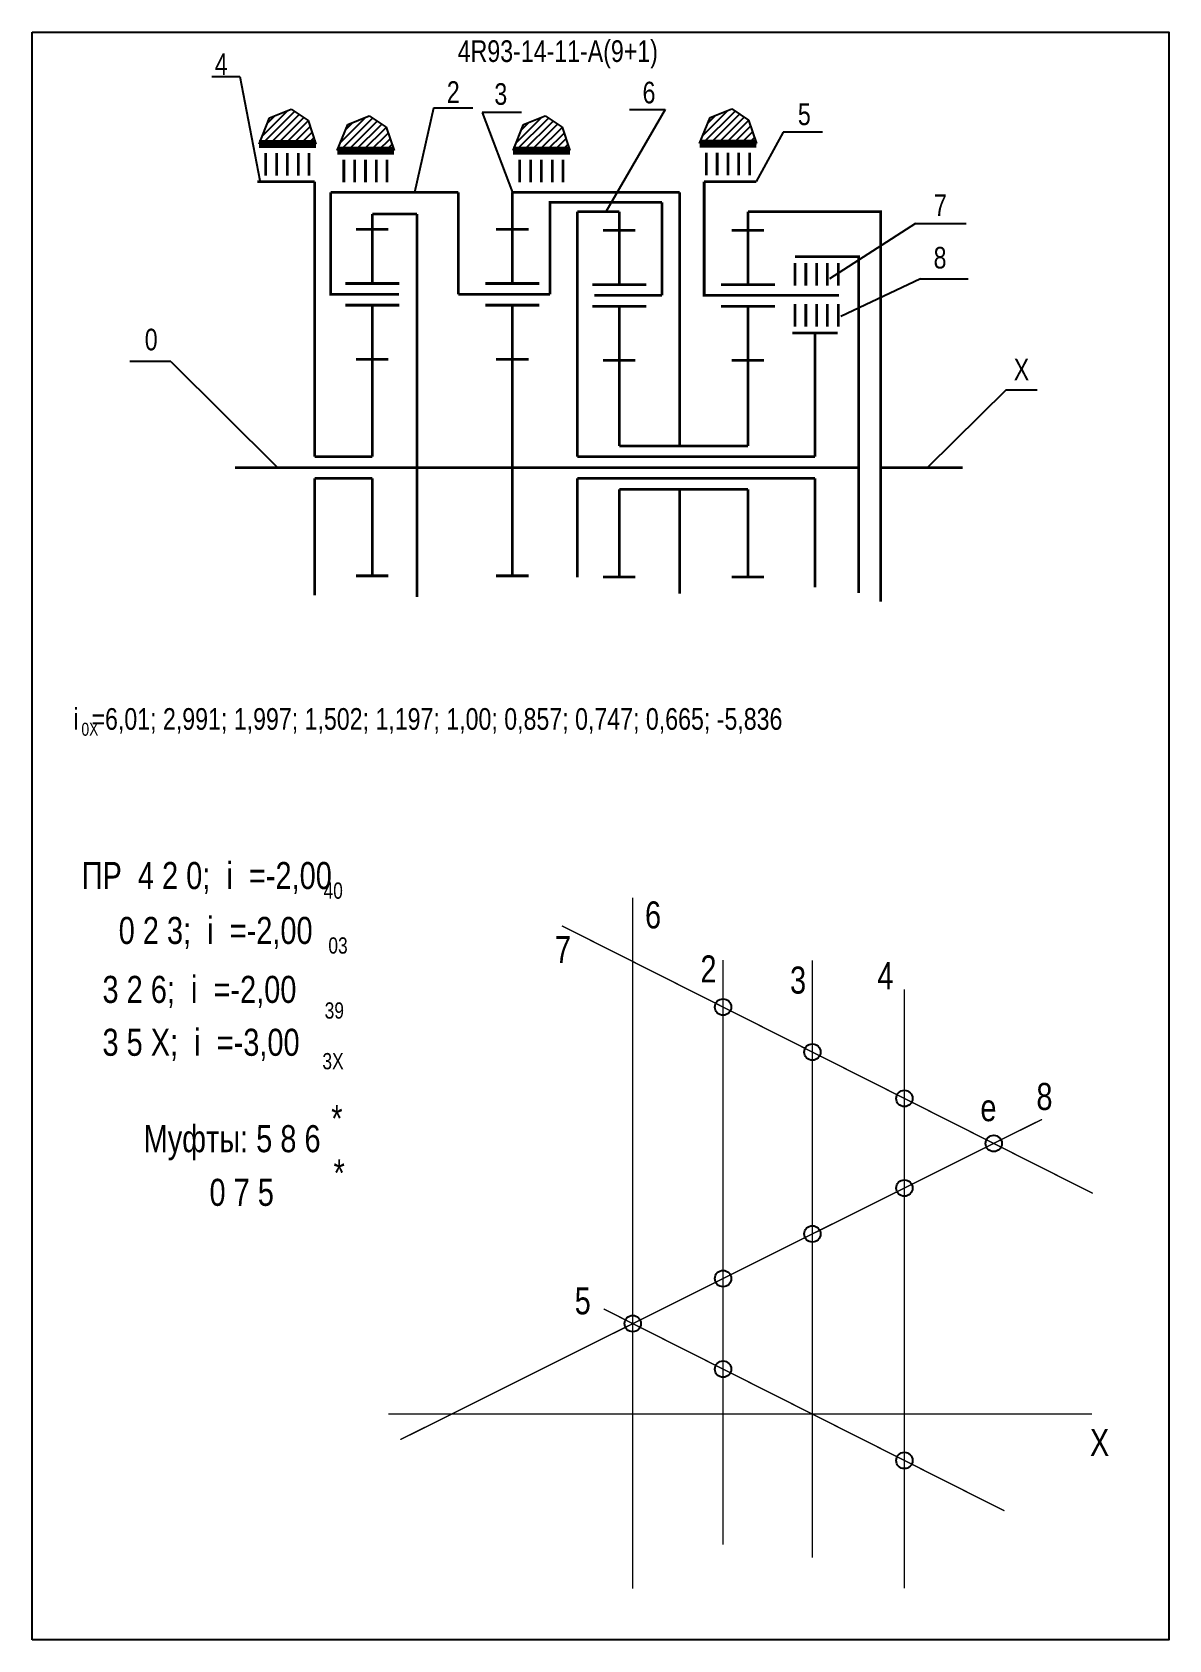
# Model space of a CAD drawing. Extents: x -352 to -142, y 153 to 450.
import ezdxf

# ---------------------------------------------------------------- set-up
doc = ezdxf.new("R2010")
doc.units = 0
doc.header["$LTSCALE"] = 15
doc.layers.get('DEFPOINTS').update_dxf_attribs({"linetype": 'CONTINUOUS'})
doc.layers.add('DIM', color=92, linetype='CONTINUOUS')
doc.layers.add('MAIN', color=5, linetype='CONTINUOUS')
doc.styles.add('AMK', font='amk.shx', dxfattribs={"width": 0.8})

msp = doc.modelspace()

# ---------------------------------------------------------------- hatches: boundary and pattern name
at = {"layer": 'DIM'}
h = msp.add_hatch(dxfattribs=at)
h.set_pattern_fill('_USER', color=0, angle=45, style=0, pattern_type=0)
h.set_pattern_definition([(45, (-58.2597, 3.5049), (-0.7071068, 0.7071068), [])])
h.paths.add_polyline_path([(-308.56, 434.02), (-310.5, 429.2), (-300, 429.2), (-301.45, 433.53), (-304.57, 435.64)])
h = msp.add_hatch(dxfattribs=at)
h.set_pattern_fill('_USER', color=0, angle=45, style=0, pattern_type=0)
h.set_pattern_definition([(45, (-43.8411, 2.2855), (-0.7071068, 0.7071068), [])])
h.paths.add_polyline_path([(-294.14, 432.8), (-296.08, 427.98), (-285.58, 427.98), (-287.03, 432.31), (-290.15, 434.42)])
h = msp.add_hatch(dxfattribs=at)
h.set_pattern_fill('_USER', color=0, angle=45, style=0, pattern_type=0)
h.set_pattern_definition([(45, (-11.3438, 2.2855), (-0.7071068, 0.7071068), [])])
h.paths.add_polyline_path([(-261.64, 432.8), (-263.58, 427.98), (-253.09, 427.98), (-254.54, 432.31), (-257.65, 434.42)])
h = msp.add_hatch(dxfattribs=at)
h.set_pattern_fill('_USER', color=0, angle=45, style=0, pattern_type=0)
h.set_pattern_definition([(45, (23.1226, 3.5721), (-0.7071068, 0.7071068), [])])
h.paths.add_polyline_path([(-227.17, 434.09), (-229.12, 429.27), (-218.62, 429.27), (-220.07, 433.59), (-223.19, 435.71)])

# ---------------------------------------------------------------- linework, layer by layer
at = {"layer": 'DEFPOINTS', "color": 0, "const_width": 0.25}
msp.add_lwpolyline([(-241.47, 162.32), (-241.47, 289.97)], dxfattribs=at)
at = {"layer": 'DEFPOINTS', "const_width": 0.25}
for points in [[(-156.47, 235.34), (-254.56, 284.77)], [(-224.79, 170.42), (-224.79, 278.47)], [(-208.29, 168.07), (-208.29, 278.42)], [(-191.29, 162.37), (-191.29, 273.07)], [(-284.41, 189.85), (-165.87, 249.02)], [(-172.8, 176.69), (-246.85, 214)], [(-286.61, 194.57), (-156.61, 194.57)]]:
    msp.add_lwpolyline(points, dxfattribs=at)
at = {"layer": 'DEFPOINTS'}
for centre in [(-224.79, 269.77), (-208.29, 261.45), (-191.29, 252.88), (-174.79, 244.57), (-191.29, 236.33), (-208.29, 227.85), (-224.79, 219.61), (-241.47, 211.29), (-224.79, 202.88), (-191.29, 186)]:
    msp.add_circle(centre, 1.51, dxfattribs=at)
at = {"layer": 'DIM', "color": 0}
for p, q in [((-319.25, 441.69), (-314.07, 441.69)), ((-314.07, 441.69), (-310.35, 422.46)), ((-310.5, 429.2), (-308.56, 434.02)), ((-308.56, 434.02), (-304.57, 435.64)), ((-304.57, 435.64), (-301.45, 433.53)), ((-294.14, 432.8), (-290.15, 434.42)), ((-290.15, 434.42), (-287.03, 432.31)), ((-278.28, 435.8), (-281.81, 420.26)), ((-271.02, 435.8), (-278.28, 435.8)), ((-262.05, 435), (-269.31, 435)), ((-269.31, 435), (-263.71, 420.26)), ((-261.64, 432.8), (-257.65, 434.42)), ((-257.65, 434.42), (-254.54, 432.31)), ((-235.5, 435.58), (-246.42, 416.68)), ((-242.06, 435.58), (-235.5, 435.58)), ((-229.12, 429.27), (-227.17, 434.09)), ((-227.17, 434.09), (-223.19, 435.71)), ((-223.19, 435.71), (-220.07, 433.59)), ((-301.45, 433.53), (-300, 429.2)), ((-296.08, 427.98), (-294.14, 432.8)), ((-287.03, 432.31), (-285.58, 427.98)), ((-263.58, 427.98), (-261.64, 432.8)), ((-254.54, 432.31), (-253.09, 427.98)), ((-220.07, 433.59), (-218.62, 429.27)), ((-213.66, 431.41), (-218.65, 422.26)), ((-206.4, 431.41), (-213.66, 431.41)), ((-218.65, 422.26), (-228.28, 422.26)), ((-189.22, 414.52), (-205.1, 404.29)), ((-189.22, 414.52), (-179.88, 414.52)), ((-188.33, 404.29), (-203.04, 397.31)), ((-188.33, 404.29), (-179.51, 404.29)), ((-326.81, 389.01), (-334.41, 389.01)), ((-326.81, 389.01), (-307.12, 369.43)), ((-172.47, 383.81), (-186.99, 369.43)), ((-172.47, 383.81), (-166.74, 383.81))]:
    msp.add_line(p, q, dxfattribs=at)
at = {"layer": 'DIM', "color": 0, "const_width": 0.5}
for points in [[(-310.83, 422.26), (-300.26, 422.26)], [(-300.26, 371.43), (-300.26, 422.26)], [(-218.65, 422.26), (-228.28, 422.26)], [(-225.11, 401.23), (-228.28, 401.23), (-228.28, 422.26)], [(-294.39, 401.43), (-297.26, 401.43), (-297.26, 420.26)], [(-273.7, 420.26), (-297.26, 420.26)], [(-273.7, 420.26), (-273.7, 401.43)], [(-232.8, 420.26), (-263.71, 420.26)], [(-232.8, 420.26), (-232.8, 373.43)], [(-281.35, 416.26), (-289.6, 416.26)], [(-281.35, 416.26), (-281.35, 369.43)], [(-256.76, 401.43), (-256.76, 418.45), (-236.08, 418.45)], [(-251.72, 416.68), (-251.72, 371.43)], [(-251.72, 416.68), (-243.97, 416.68)], [(-236.08, 418.45), (-236.08, 401.23)], [(-220.2, 416.68), (-195.66, 416.68), (-195.66, 344.64)], [(-211.5, 408.39), (-199.75, 408.39), (-199.75, 346.28)], [(-203.6, 394.3), (-211.96, 394.3)], [(-207.78, 394.3), (-207.78, 371.43)], [(-300.26, 371.43), (-289.6, 371.43)], [(-251.72, 371.43), (-207.78, 371.43)], [(-243.97, 373.43), (-220.2, 373.43)], [(-243.97, 373.43), (-220.2, 373.43)], [(-314.96, 369.43), (-247.56, 369.43)], [(-281.35, 369.43), (-281.35, 345.52)], [(-253.17, 369.43), (-199.75, 369.43)], [(-195.66, 369.43), (-180.5, 369.43)], [(-300.26, 367.43), (-289.6, 367.43)], [(-300.26, 345.85), (-300.26, 367.43)], [(-251.72, 367.43), (-251.72, 349.18)], [(-251.72, 367.43), (-207.78, 367.43)], [(-243.97, 365.43), (-220.2, 365.43)], [(-232.8, 365.43), (-232.8, 346.16)], [(-207.78, 367.43), (-207.78, 347.28)]]:
    msp.add_lwpolyline(points, dxfattribs=at)
at = {"layer": 'MAIN'}
for points in [[(-352.43, 152.87), (-352.43, 449.87)], [(-352.43, 449.87), (-142.43, 449.87), (-142.43, 152.87), (-352.43, 152.87)]]:
    msp.add_lwpolyline(points, dxfattribs=at)
at = {"layer": 'MAIN', "color": 0}
for points, const_width in [([(-310.5, 429.2), (-300, 429.2)], 1.5), ([(-301.27, 427.55), (-301.27, 423.36)], 0.5), ([(-296.08, 427.98), (-285.58, 427.98)], 1.5), ([(-263.58, 427.98), (-253.09, 427.98)], 1.5), ([(-229.12, 429.27), (-218.62, 429.27)], 1.5), ([(-219.88, 427.62), (-219.88, 423.42)], 0.5), ([(-286.85, 426.33), (-286.85, 422.14)], 0.5), ([(-254.35, 426.33), (-254.35, 422.14)], 0.5), ([(-263.71, 413.43), (-263.71, 420.26)], 0.5), ([(-289.6, 413.43), (-289.6, 416.26)], 0.5), ([(-243.97, 413.23), (-243.97, 416.68)], 0.5), ([(-220.2, 403.23), (-220.2, 416.68)], 0.5), ([(-289.6, 413.43), (-292.6, 413.43)], 0.5), ([(-289.6, 403.43), (-289.6, 413.43)], 0.5), ([(-289.6, 413.43), (-286.6, 413.43)], 0.5), ([(-263.71, 413.43), (-266.71, 413.43)], 0.5), ([(-263.71, 403.43), (-263.71, 413.43)], 0.5), ([(-263.71, 413.43), (-260.71, 413.43)], 0.5), ([(-243.97, 413.23), (-246.97, 413.23)], 0.5), ([(-243.97, 403.23), (-243.97, 413.23)], 0.5), ([(-243.97, 413.23), (-240.97, 413.23)], 0.5), ([(-220.2, 413.23), (-223.2, 413.23)], 0.5), ([(-220.2, 413.23), (-217.2, 413.23)], 0.5), ([(-203.5, 407.23), (-203.5, 403.03)], 0.5), ([(-284.65, 401.43), (-294.39, 401.43)], 0.5), ([(-256.76, 401.43), (-273.7, 401.43)], 0.5), ([(-236.08, 401.23), (-248.58, 401.23)], 0.5), ([(-203.34, 401.23), (-225.11, 401.23)], 0.5), ([(-289.6, 399.43), (-294.6, 399.43)], 0.5), ([(-289.6, 389.43), (-289.6, 399.43), (-284.6, 399.43)], 0.5), ([(-263.71, 399.43), (-268.71, 399.43)], 0.5), ([(-263.71, 389.43), (-263.71, 399.43), (-258.71, 399.43)], 0.5), ([(-243.97, 399.23), (-248.97, 399.23)], 0.5), ([(-243.97, 389.23), (-243.97, 399.23), (-238.97, 399.23)], 0.5), ([(-220.2, 399.23), (-225.2, 399.23)], 0.5), ([(-220.2, 389.23), (-220.2, 399.23), (-215.2, 399.23)], 0.5), ([(-203.5, 399.67), (-203.5, 395.47)], 0.5), ([(-289.6, 389.43), (-292.6, 389.43)], 0.5), ([(-289.6, 371.43), (-289.6, 389.43)], 0.5), ([(-289.6, 389.43), (-286.6, 389.43)], 0.5), ([(-263.71, 389.43), (-266.71, 389.43)], 0.5), ([(-263.71, 369.43), (-263.71, 389.43)], 0.5), ([(-263.71, 389.43), (-260.71, 389.43)], 0.5), ([(-243.97, 389.23), (-246.97, 389.23)], 0.5), ([(-243.97, 373.43), (-243.97, 389.23)], 0.5), ([(-243.97, 389.23), (-240.97, 389.23)], 0.5), ([(-220.2, 389.23), (-223.2, 389.23)], 0.5), ([(-220.2, 373.43), (-220.2, 389.23)], 0.5), ([(-220.2, 389.23), (-217.2, 389.23)], 0.5), ([(-263.71, 369.43), (-263.71, 349.43)], 0.5), ([(-289.6, 367.43), (-289.6, 349.43)], 0.5), ([(-243.97, 365.43), (-243.97, 349.23)], 0.5), ([(-220.2, 365.43), (-220.2, 349.23)], 0.5), ([(-289.6, 349.43), (-292.6, 349.43)], 0.5), ([(-289.6, 349.43), (-286.6, 349.43)], 0.5), ([(-263.71, 349.43), (-266.71, 349.43)], 0.5), ([(-263.71, 349.43), (-260.71, 349.43)], 0.5), ([(-243.97, 349.23), (-246.97, 349.23)], 0.5), ([(-243.97, 349.23), (-240.97, 349.23)], 0.5), ([(-220.2, 349.23), (-223.2, 349.23)], 0.5), ([(-220.2, 349.23), (-217.2, 349.23)], 0.5)]:
    msp.add_lwpolyline(points, dxfattribs=dict(at, const_width=const_width))
for points in [[(-309.27, 427.55, 0.5, 0.5, 0), (-309.27, 423.36, 0.5, 0.5, 0)], [(-307.27, 427.55, 0.5, 0.5, 0), (-307.27, 423.36, 0.5, 0.5, 0)], [(-305.27, 427.55, 0.5, 0.5, 0), (-305.27, 423.36, 0.5, 0.5, 0)], [(-303.27, 427.55, 0.5, 0.5, 0), (-303.27, 423.36, 0.5, 0.5, 0)], [(-227.88, 427.62, 0.5, 0.5, 0), (-227.88, 423.42, 0.5, 0.5, 0)], [(-225.88, 427.62, 0.5, 0.5, 0), (-225.88, 423.42, 0.5, 0.5, 0)], [(-223.88, 427.62, 0.5, 0.5, 0), (-223.88, 423.42, 0.5, 0.5, 0)], [(-221.88, 427.62, 0.5, 0.5, 0), (-221.88, 423.42, 0.5, 0.5, 0)], [(-294.85, 426.33, 0.5, 0.5, 0), (-294.85, 422.14, 0.5, 0.5, 0)], [(-292.85, 426.33, 0.5, 0.5, 0), (-292.85, 422.14, 0.5, 0.5, 0)], [(-290.85, 426.33, 0.5, 0.5, 0), (-290.85, 422.14, 0.5, 0.5, 0)], [(-288.85, 426.33, 0.5, 0.5, 0), (-288.85, 422.14, 0.5, 0.5, 0)], [(-262.35, 426.33, 0.5, 0.5, 0), (-262.35, 422.14, 0.5, 0.5, 0)], [(-260.35, 426.33, 0.5, 0.5, 0), (-260.35, 422.14, 0.5, 0.5, 0)], [(-258.35, 426.33, 0.5, 0.5, 0), (-258.35, 422.14, 0.5, 0.5, 0)], [(-256.35, 426.33, 0.5, 0.5, 0), (-256.35, 422.14, 0.5, 0.5, 0)], [(-211.5, 407.23, 0.5, 0.5, 0), (-211.5, 403.03, 0.5, 0.5, 0)], [(-209.5, 407.23, 0.5, 0.5, 0), (-209.5, 403.03, 0.5, 0.5, 0)], [(-207.5, 407.23, 0.5, 0.5, 0), (-207.5, 403.03, 0.5, 0.5, 0)], [(-205.5, 407.23, 0.5, 0.5, 0), (-205.5, 403.03, 0.5, 0.5, 0)], [(-284.6, 403.43, 0.5, 0.5, 0), (-294.6, 403.43, 0.5, 0.5, 0)], [(-258.71, 403.43, 0.5, 0.5, 0), (-268.71, 403.43, 0.5, 0.5, 0)], [(-238.97, 403.23, 0.5, 0.5, 0), (-248.97, 403.23, 0.5, 0.5, 0)], [(-215.2, 403.23, 0.5, 0.5, 0), (-225.2, 403.23, 0.5, 0.5, 0)], [(-211.5, 399.67, 0.5, 0.5, 0), (-211.5, 395.47, 0.5, 0.5, 0)], [(-209.5, 399.67, 0.5, 0.5, 0), (-209.5, 395.47, 0.5, 0.5, 0)], [(-207.5, 399.67, 0.5, 0.5, 0), (-207.5, 395.47, 0.5, 0.5, 0)], [(-205.5, 399.67, 0.5, 0.5, 0), (-205.5, 395.47, 0.5, 0.5, 0)]]:
    msp.add_lwpolyline(points, format="xyseb", dxfattribs=at)

# ---------------------------------------------------------------- texts
at = {"layer": 'DIM', "color": 0, "style": 'AMK', "width": 0.8}
for s, height, p in [('4R93-14-11-A(9+1)', 4, (-273.81, 444.36)), ('4', 4, (-318.68, 441.95)), ('2', 4, (-275.82, 436.8)), ('3', 4, (-267.04, 436.44)), ('6', 4, (-239.66, 436.71)), ('5', 4, (-210.97, 432.69)), ('7', 4, (-185.83, 415.88)), ('8', 4, (-185.89, 406.2)), ('0', 4, (-331.63, 391.08)), ('X', 4, (-171.09, 385.54)), ('i  =6,01; 2,991; 1,997; 1,502; 1,197; 1,00; 0,857; 0,747; 0,665; -5,836', 4, (-344.8, 320.99)), ('0X', 2.4, (-343.33, 319.89)), ('ПР  4 2 0;  i  =-2,00', 5, (-343.28, 291.56)), ('40', 3, (-298.6, 289.78)), ('6', 5, (-239.21, 284.29)), ('    0 2 3;  i  =-2,00', 5, (-342.39, 281.42)), ('03', 3, (-297.71, 279.64)), ('7', 5, (-255.85, 277.9)), ('2', 5, (-228.97, 274.31)), ('3', 5, (-212.42, 272.25)), ('4', 5, (-196.28, 273.07)), ('     3 2 6;  i  =-2,00', 5, (-346.87, 270.53)), ('39', 3, (-298.39, 267.63)), ('     3 5 X;  i  =-3,00', 5, (-346.87, 260.76)), ('3X', 3, (-298.81, 258.27)), ('8', 5, (-166.9, 250.75)), ('e', 5, (-177.25, 248.68)), ('*', 5, (-297.18, 246.68)), ('Муфты: 5 8 6', 5, (-331.84, 242.95)), ('*', 5, (-296.75, 236.61)), ('       0 7 5', 5, (-330.07, 233.04)), ('5', 5, (-252.2, 213)), ('X', 5, (-157.01, 186.82))]:
    msp.add_text(s, height=height, dxfattribs=at).set_placement(p)

doc.saveas('drawing.dxf')
